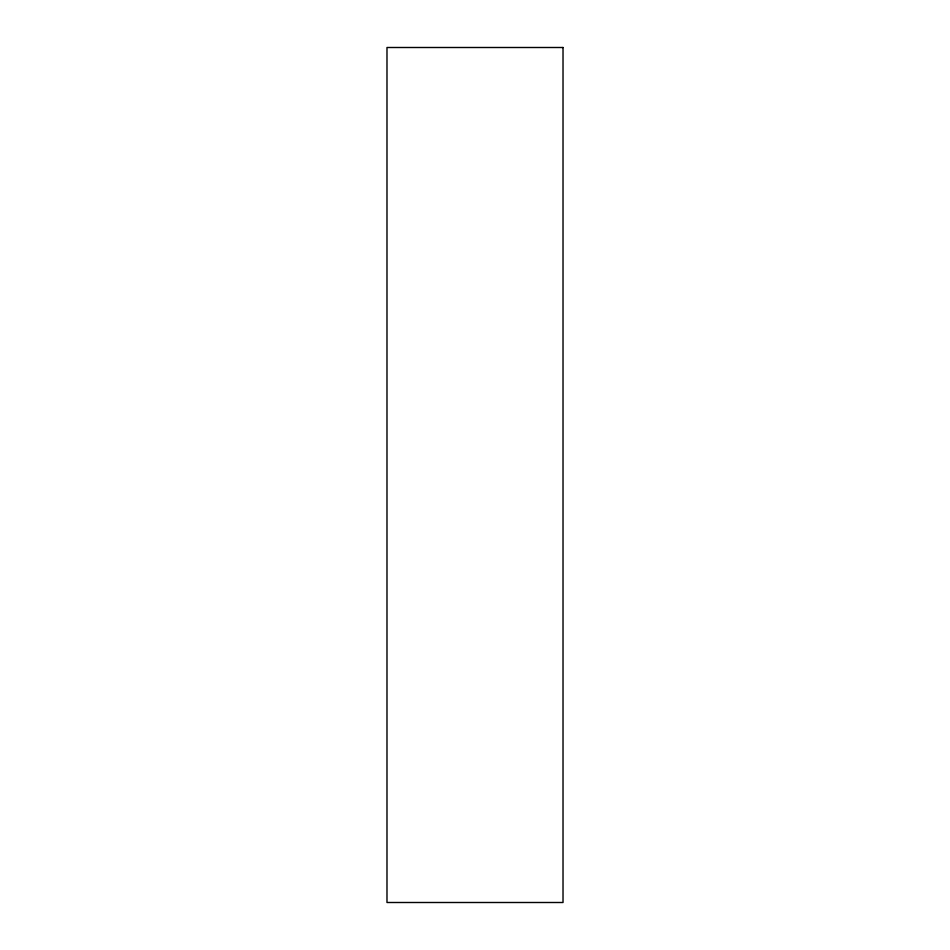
<?xml version="1.0" encoding="UTF-8"?>
<svg xmlns="http://www.w3.org/2000/svg" width="950" height="950" viewBox="0 0 950 950"><rect width="100%" height="100%" fill="white"/><g stroke="black" fill="none" stroke-linecap="round" stroke-linejoin="round"><path stroke-width="1.43" d="M563.018 47.5L386.983 47.5L386.983 902.5L563.018 902.5L563.018 47.5"/></g></svg>
